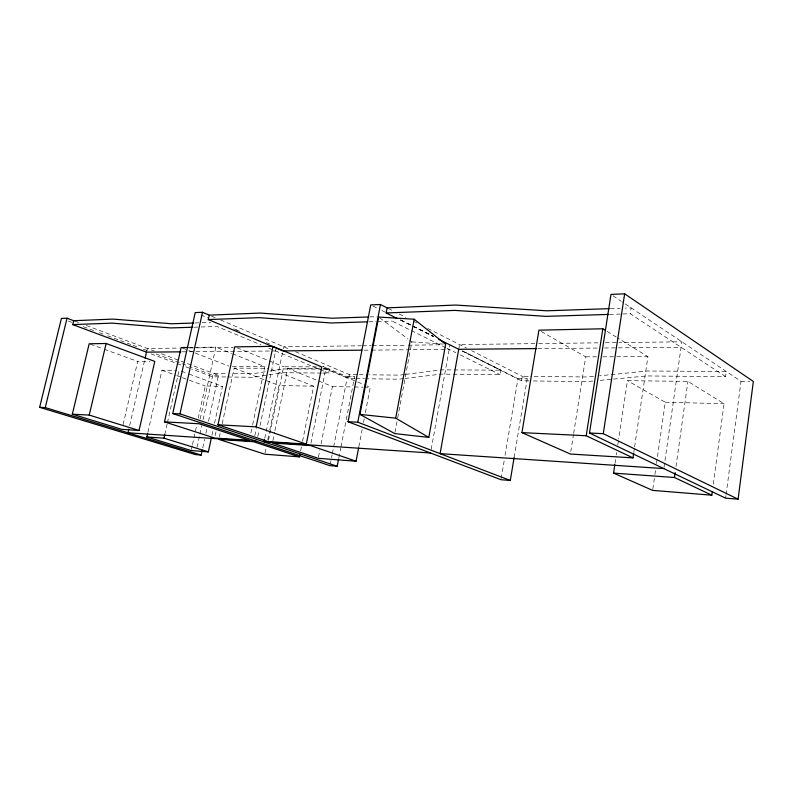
<?xml version="1.0" encoding="UTF-8"?>
<svg xmlns="http://www.w3.org/2000/svg" width="793" height="793" viewBox="0 0 793 793"><rect width="100%" height="100%" fill="white"/><g stroke="black" fill="none" stroke-linecap="round" stroke-linejoin="round"><path stroke-width="0.59" stroke-dasharray="3.96 2.97" d="M725.615 498.163L725.942 495.724M726.101 494.505L741.009 381.314L622.237 301.945M613.604 379.084L646.682 375.951L725.575 376.655L726.269 371.471L647.405 371.015L599.627 375.773M713.284 484.196L724.068 403.716L687.928 381.383L627.441 380.66L618.679 439.054M675.983 466.542L687.928 381.383M664.009 467.374L681.861 341.793L618.877 342.576M652.808 489.152L654.74 475.691M654.909 474.462L655.613 469.565M656.495 463.449L665.277 402.229L627.441 380.66M633.894 451.782L634.43 448.124M634.608 446.905L647.921 356.652L617.519 337.858M615.021 463.38L616.121 456.084M616.3 454.865L616.667 452.436M617.767 445.131L618.49 440.264M725.575 376.655L630.257 313.75L631.139 307.892L625.033 308.1M570.791 451.613L573.468 434.604M573.666 433.394L585.72 356.86L539.993 330.78M528.921 380.888L521.546 380.789L522.29 376.338L529.665 376.417M514.132 457.482L527.226 378.836L471.666 350.694M501.206 478.486L504.269 460.237M505.082 455.37L517.958 378.737L462.616 350.982M404.876 378.479L440.849 374.127L500.125 374.653L500.889 370.172L462.21 350.784M458.721 349.316L459.563 344.568L537.367 343.597M431.204 449.344L450.047 344.687M394.983 432.383L397.462 419.11M397.689 417.901L411.854 341.872L408.93 339.682M445.904 347.77L392.129 321.096L392.505 319.103M358.852 446.687L362.104 429.717M363.501 422.441L364.195 418.813M365.355 412.747L370.242 387.291L366.822 385.854M338.839 457.779L340.722 448.114M340.96 446.905L354.6 376.844L295.581 351.785M330.215 464.45L332.098 454.835M332.336 453.636L347.393 376.754L323.544 366.703M354.749 378.628L348.623 378.548L349.386 374.623L357.97 374.712M318.449 457.115L319.866 449.938M321.056 443.961L332.416 386.558L287.76 368.408L274.884 430.966M310.955 443.148L325.834 368.606L323.375 368.596M322.582 373.077L328.659 373.126L329.442 369.191L322.682 366.336M300.626 450.88L301.588 446.082M302.559 441.295L313.631 386.191L270.036 368.765M272.901 440.591L274.636 432.165M264.783 438.232L282.615 352.122M283.299 348.831L283.735 346.759L361.35 345.788M265.031 452.991L266.032 448.174M267.776 439.738L269.521 431.303M269.769 430.093L278.977 385.517L313.631 386.191M268.47 440.383L283.676 366.753L320.541 366.891M254.811 435.704L256.317 428.488M257.765 436.566L259.024 430.54M260.025 425.712L276.242 347.879M250.885 433.097L252.402 425.851M252.65 424.642L264.803 366.673L232.924 353.926M219.374 436.973L220.147 433.355M222.218 423.69L234.143 368.121L268.886 368.309M211.949 435.208L212.98 430.44M214.516 423.293L222.486 386.36L188.238 373.741M215.171 435.654L216.202 430.886M197.011 447.371L199.628 435.347M199.886 434.138L201.719 425.722M203.028 419.705L213.228 373.275L226.55 373.414M202.76 447.807L204.594 439.342M205.902 433.295L206.953 428.458M208.529 421.212L218.491 375.258L161.217 353.688M191.45 449.334L192.233 445.745M192.491 444.556L196.674 425.435M198.24 418.268L205.288 385.993L222.486 386.36M200.153 418.962L215.845 347.106L231.784 353.47M164.756 434.604L167.145 423.898M167.412 422.709L179.099 370.371M147.924 432.215L161.95 370.242L176.651 370.351M129.656 425.563L144.841 359.368M146.715 351.22L147.349 348.464L179.317 348.058M123.113 424.622L137.685 361.42L149.907 361.41M265.239 371.778L253.205 373.672L231.397 373.463M270.046 371.015L283.279 368.923L322.156 369.141M404.45 374.524L399.652 375.129L369.003 374.821M405.649 374.365L441.622 369.835L452.734 369.895M403.677 378.618L398.889 379.203L365.781 378.767M593.501 376.378L587.375 376.982L530.884 376.427M592.777 381.056L586.651 381.641L530.15 380.908M600.123 380.362L612.374 379.203M194.781 322.979L200.877 322.761M202.096 322.721L210.621 322.424M369.855 316.922L377.181 316.675M610.362 308.606L620.136 308.269M193.839 327.212L199.935 327.023M201.154 326.984L216.995 326.498L260.947 344.856M368.904 321.809L376.239 321.581M377.458 321.552L392.129 321.096M609.47 314.395L621.692 314.018M622.921 313.978L630.257 313.75M189.487 347.443L193.086 347.393M194.285 347.384L215.845 347.106M189.15 347.939L195.306 347.859M196.535 347.849L233.42 347.384M362.579 345.778L371.203 345.669M372.432 345.649L406.928 345.223M408.157 345.203L442.653 344.777M538.606 343.577L599.121 342.824M605.297 342.745L617.648 342.596M182.152 351.824L275.597 350.972M364.185 350.169L370.351 350.109M371.58 350.1L449.195 349.396M537.783 348.593L598.318 348.048M604.494 347.988L681.088 347.294M585.72 356.86L596.693 356.82M602.799 356.8L647.921 356.652M232.448 366.544L264.803 366.673M287.76 368.408L322.146 368.586M323.366 369.151L329.442 369.191M453.973 369.905L500.889 370.172M321.363 373.067L282.496 372.72L252.442 377.299L226.996 376.972M359.189 374.722L367.774 374.811M218.491 375.258L212.722 375.198L189.616 366.535M347.393 376.754L354.6 376.844M517.958 378.737L527.226 378.836M741.009 381.314L749.643 381.423M225.787 376.953L212.465 376.784L191.628 369.003M355.978 378.648L364.562 378.757M332.416 386.558L353.153 386.964M354.382 386.984L362.916 387.153M364.136 387.172L370.242 387.291M665.277 402.229L724.068 403.716M411.854 341.872L443.237 344.103M90.323 344.202L103.031 348.821M104.19 349.247L137.685 361.42M161.95 370.242L175.64 375.218M176.78 375.634L181.339 377.29M182.479 377.706L188.179 379.778M189.319 380.194L205.288 385.993M181.389 371.213L187.098 373.315M68.327 321.056L71.786 322.354M83.344 326.686L94.892 331.018M99.512 332.753L102.981 334.051M107.6 335.786L131.866 344.876M133.016 345.312L137.635 347.047M143.414 349.207L148.033 350.942M156.122 353.975L188.466 366.098M151.126 353.876L181.22 365.107M185.849 366.842L190.479 368.567M74.839 321.145L80.589 323.316M86.348 325.487L154.278 351.071M182.251 347.988L228.909 366.098M234.143 368.121L278.977 385.517M237.018 347.78L283.676 366.753M268.837 348.147L328.659 373.126M325.834 368.606L356.572 381.542M357.712 382.028L365.682 385.378M323.683 368.061L348.623 378.548M233.697 328.817L239.317 331.187M266.329 342.576L269.709 344.003M200.907 314.999L207.716 317.864M236.106 329.838L241.786 332.227M211.533 316.12L216.132 318.062M220.563 319.946L288.771 348.9M447.004 348.305L455.836 352.697M460.267 354.887L500.125 374.653M400.743 319.966L433.612 336.45M372.948 306.029L377.379 308.249M381.81 310.469L385.13 312.135M400.624 319.906L432.73 336.004M400.445 320.114L411.438 325.626M412.538 326.171L433.434 336.638M462.022 350.972L521.546 380.789M388.223 308.427L393.715 311.203M399.196 313.988L405.847 317.359M413.47 321.215L417.861 323.435M427.734 328.441L466.532 348.097M607.032 331.385L616.468 337.213M613.019 295.779L621.216 301.251M379.669 317.785L407.959 338.948"/><path stroke-width="1.19" d="M738.085 499.184L753.35 381.463L624.646 293.816L610.977 294.411L589.486 433.028L725.615 498.163L738.085 499.184L603.275 433.672L589.486 433.028M614.843 464.599L613.564 473.114L652.629 490.381L711.817 495.179L712.302 491.521M711.817 495.179L674.446 477.495L675.13 472.628M604.94 330.086L602.839 328.788L538.923 330.166L521.933 432.621L570.405 454.042L632.992 457.878L633.716 453.001M603.275 433.672L624.646 293.816M632.992 457.878L586.215 435.744L602.839 328.788M609.143 308.655L546.793 310.806L455.777 305.057L387.123 307.872L380.471 304.502L370.737 304.928L348.038 421.747L500.998 479.706L510.305 480.469L514.132 457.482M438.925 339.394L458.721 349.307L440.095 453.646L663.83 468.594M428.805 437.419L445.646 344.271L414.164 319.222L378.687 317.051L359.943 414.392L394.765 433.593L428.805 437.419L395.697 418.169L359.943 414.392M395.697 418.169L414.164 319.222M356.057 461.229L310.469 445.557L272.405 443L318.211 458.314L356.057 461.229L358.614 447.896M397.144 318.459L386.151 312.948L387.123 307.872M510.305 480.469L357.792 422.203L380.471 304.502M368.626 316.962L331.96 318.231L260.312 313.066L209.283 315.158L202.512 312.283L195.227 312.601L172.725 413.549L329.987 465.65L337.194 466.244L338.611 458.988M306.296 444.12L321.77 366.901L272.961 346.363L234.738 346.858L217.976 424.79L268.222 441.592L306.296 444.12L256.139 426.872L217.976 424.79M299.427 456.867L253.552 441.731L218.848 439.391L264.783 454.191L299.427 456.867L299.903 454.468M264.525 439.451L264.019 441.879L430.54 453.001M256.139 426.872L272.961 346.363M147.657 433.404L146.854 436.983L191.182 450.533L208.351 451.881L211.434 437.587M73.977 320.828L67.038 318.211L61.398 318.459L39.65 407.334L195.435 454.587L201.184 455.063L202.235 450.226M361.727 350.189L282.873 350.902L208.311 319.559L209.283 315.158M172.725 413.549L179.981 413.887L202.512 312.283M164.468 421.866L199.112 423.759L249.359 440.343L214.655 438.043L164.468 421.866L181.111 347.552L188.298 347.463M146.854 436.983L163.953 438.172L164.756 434.604M139.062 430.48L154.794 361.41L106.143 343.488L89.173 343.785L72.332 414.204L122.013 429.39L139.062 430.48L89.222 415.086L72.332 414.204M128.823 429.172L128 432.78L256.763 441.394M145.119 358.158L146.497 352.142L180.923 351.834M89.222 415.086L106.143 343.488M146.497 352.142L72.748 324.595L73.69 320.709L113.102 319.103L171.625 323.772L193.561 323.019M39.65 407.334L45.26 407.592L67.038 318.211M72.748 324.595L112.15 323.128L170.683 327.925L192.62 327.251M208.311 319.559L259.331 317.666L331.008 322.979L367.684 321.849M386.151 312.948L454.815 310.4L545.881 316.357L608.241 314.434M458.721 349.307L536.544 348.603M348.038 421.747L357.792 422.203M521.933 432.621L586.215 435.744M613.564 473.114L674.446 477.495M45.26 407.592L201.184 455.063M163.953 438.172L208.351 451.881M179.981 413.887L337.194 466.244"/></g></svg>
